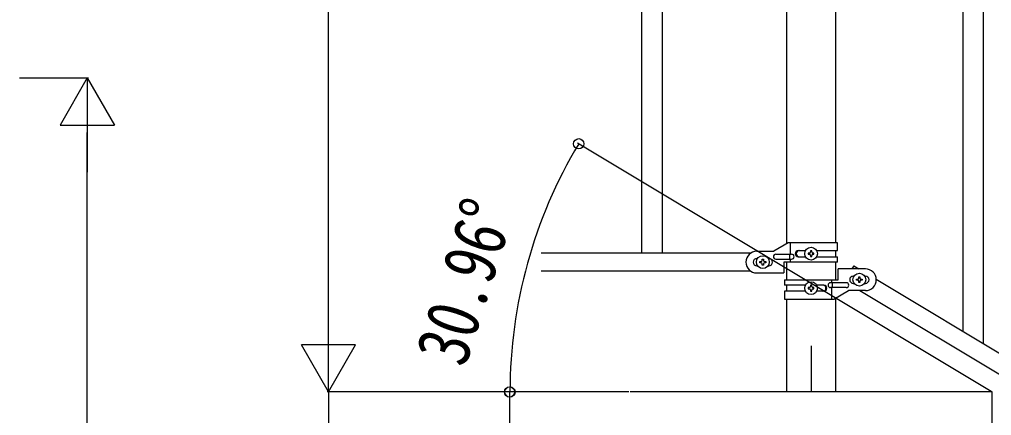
# Model space of a CAD drawing. Units: millimetres, scale not verified. Extents: x -4143 to 4140, y -2900 to 2898.
# Drawn here: x -2000 to -1194, y -1432 to -1104 of the extents above; entities that cross this region are included whole.
import ezdxf
from ezdxf.enums import TextEntityAlignment as Align

# ---------------------------------------------------------------- set-up
doc = ezdxf.new("R2010")
doc.units = ezdxf.units.MM
doc.header["$LTSCALE"] = 10
for name, color, linetype in [('0-2_YKK_12', 2, 'Continuous'), ('0-3_YKK_A1', 4, 'Continuous'), ('0-4_YKK_D', 6, 'Continuous')]:
    doc.layers.add(name, color=color, linetype=linetype)
doc.styles.add('ＭＳ ゴシック', font='')
doc.styles.get('ＭＳ ゴシック').set_extended_font_data('MS Gothic')

msp = doc.modelspace()

# ---------------------------------------------------------------- linework, layer by layer
at = {"layer": '0-2_YKK_12'}
for p in [(-1343.97, -1374.38), (-1343.97, -1382.84)]:
    msp.add_line(p, (-1343.97, -1412.5), dxfattribs=at)
at = {"layer": '0-3_YKK_A1'}
for p, q in [((-1484.47, -637.46), (-1484.47, -1297.46)), ((-1467.47, -637.46), (-1467.47, -1297.46)), ((-1217.97, -1362.29), (-1217.97, -708.94)), ((-1200.97, -1372.49), (-1200.97, -719.13)), ((-1364.22, -1289.76), (-1364.22, -738.73)), ((-1323.72, -738.73), (-1323.72, -1288.96)), ((-1362.85, -1288.96), (-1374.97, -1295.96)), ((-1321.97, -1288.96), (-1362.85, -1288.96)), ((-1360.94, -1298.46), (-1360.94, -1288.96)), ((-1321.97, -1295.46), (-1321.97, -1288.96)), ((-1388.97, -1295.96), (-1374.97, -1295.96)), ((-1354.57, -1295.46), (-1348.65, -1295.46)), ((-1339.3, -1295.46), (-1321.97, -1295.46)), ((-1323.72, -1295.46), (-1323.72, -1300.46)), ((-1393.95, -1297.46), (-1567.83, -1297.46)), ((-1388.34, -1301.96), (-1388.97, -1301.96)), ((-1382.53, -1304.48), (-1381.57, -1304.48)), ((-1378.97, -1301.96), (-1379.6, -1301.96)), ((-1373.17, -1298.46), (-1360.09, -1298.46)), ((-1373.17, -1302.46), (-1360.09, -1302.46)), ((-1366.47, -1304.96), (-1366.47, -1313.96)), ((-1321.97, -1304.96), (-1366.47, -1304.96)), ((-1364.22, -1319.52), (-1364.22, -1304.96)), ((-1361.5, -1302.46), (-1361.5, -1298.46)), ((-1360.94, -1304.96), (-1360.94, -1302.46)), ((-1354.57, -1300.46), (-1348.65, -1300.46)), ((-1345.41, -1297.48), (-1346.37, -1297.48)), ((-1342.53, -1298.44), (-1341.57, -1298.44)), ((-1339.3, -1300.46), (-1321.97, -1300.46)), ((-1323.72, -1304.96), (-1323.72, -1319.52)), ((-1321.97, -1304.96), (-1321.97, -1300.46)), ((-1393.95, -1312.46), (-1567.83, -1312.46)), ((-1388.34, -1307.96), (-1388.97, -1307.96)), ((-1385.41, -1305.44), (-1386.37, -1305.44)), ((-1378.97, -1307.96), (-1379.6, -1307.96)), ((-1321.47, -1319.52), (-1321.47, -1310.52)), ((-1298.97, -1310.52), (-1321.47, -1310.52)), ((-1308.68, -1307.93), (-1310.24, -1310.52)), ((-1308.68, -1307.93), (-1304.35, -1310.52)), ((-1388.97, -1313.96), (-1366.47, -1313.96)), ((-1365.97, -1319.52), (-1365.97, -1324.02)), ((-1365.97, -1319.52), (-1321.47, -1319.52)), ((-1327, -1319.52), (-1327, -1322.02)), ((-1308.97, -1316.52), (-1308.34, -1316.52)), ((-1305.41, -1320), (-1306.37, -1320)), ((-1302.53, -1319.04), (-1301.57, -1319.04)), ((-1299.6, -1316.52), (-1298.97, -1316.52)), ((-1289.98, -1319.09), (-484.4, -1802.37)), ((-1348.65, -1324.02), (-1365.97, -1324.02)), ((-1365.97, -1329.02), (-1365.97, -1335.52)), ((-1348.65, -1329.02), (-1365.97, -1329.02)), ((-1364.22, -1329.02), (-1364.22, -1324.02)), ((-1345.41, -1326.04), (-1346.37, -1326.04)), ((-1342.53, -1327), (-1341.57, -1327)), ((-1333.38, -1324.02), (-1339.3, -1324.02)), ((-1333.38, -1329.02), (-1339.3, -1329.02)), ((-1314.77, -1322.02), (-1327.85, -1322.02)), ((-1314.77, -1326.02), (-1327.85, -1326.02)), ((-1327, -1326.02), (-1327, -1335.52)), ((-1326.45, -1322.02), (-1326.45, -1326.02)), ((-1325.1, -1335.52), (-1312.97, -1328.52)), ((-1298.97, -1328.52), (-1312.97, -1328.52)), ((-1308.97, -1322.52), (-1308.34, -1322.52)), ((-1303.55, -1328.44), (-497.97, -1811.72)), ((-1299.6, -1322.52), (-1298.97, -1322.52)), ((-1365.97, -1335.52), (-1325.1, -1335.52)), ((-1364.22, -1412.5), (-1364.22, -1335.52)), ((-1323.72, -1334.73), (-1323.72, -1412.5))]:
    msp.add_line(p, q, dxfattribs=at)
for points in [[(-1343.49, -1296.52), (-1343.49, -1295.56), (-1344.45, -1295.56), (-1344.45, -1296.52)], [(-1386.37, -1305.44), (-1386.37, -1304.48), (-1385.41, -1304.48)], [(-1384.45, -1303.52), (-1384.45, -1302.56), (-1383.49, -1302.56), (-1383.49, -1303.52)], [(-1381.57, -1304.48), (-1381.57, -1305.44), (-1382.53, -1305.44)], [(-1346.37, -1297.48), (-1346.37, -1298.44), (-1345.41, -1298.44)], [(-1344.45, -1299.4), (-1344.45, -1300.36), (-1343.49, -1300.36), (-1343.49, -1299.4)], [(-1341.57, -1298.44), (-1341.57, -1297.48), (-1342.53, -1297.48)], [(-1383.49, -1306.4), (-1383.49, -1307.36), (-1384.45, -1307.36), (-1384.45, -1306.4)], [(-1306.37, -1320), (-1306.37, -1319.04), (-1305.41, -1319.04)], [(-1304.45, -1318.08), (-1304.45, -1317.12), (-1303.49, -1317.12), (-1303.49, -1318.08)], [(-1303.49, -1320.96), (-1303.49, -1321.92), (-1304.45, -1321.92), (-1304.45, -1320.96)], [(-1301.57, -1319.04), (-1301.57, -1320), (-1302.53, -1320)], [(-1346.37, -1326.04), (-1346.37, -1327), (-1345.41, -1327)], [(-1343.49, -1325.08), (-1343.49, -1324.12), (-1344.45, -1324.12), (-1344.45, -1325.08)], [(-1344.45, -1327.96), (-1344.45, -1328.92), (-1343.49, -1328.92), (-1343.49, -1327.96)], [(-1341.57, -1327), (-1341.57, -1326.04), (-1342.53, -1326.04)], [(-593.97, -1772.5), (-893.97, -1772.5), (-893.97, -1592.5), (-1193.97, -1592.5), (-1193.97, -1412.5), (-1493.97, -1412.5)]]:
    msp.add_lwpolyline(points, dxfattribs=at)
for centre in [(-1343.97, -1297.96), (-1383.97, -1304.96), (-1343.97, -1326.52), (-1303.97, -1319.52)]:
    msp.add_circle(centre, 5.3, dxfattribs=at)
for centre, radius, start, end in [((-1388.97, -1304.96), 9, 90, 270), ((-1354.57, -1297.96), 2.5, 90, 270), ((-1353.82, -1297.96), 2.5, 90, 270), ((-1345.41, -1296.52), 0.96, 270, 0), ((-1342.53, -1296.52), 0.96, 180, 270), ((-1388.97, -1304.96), 3, 90, 270), ((-1385.41, -1303.52), 0.96, 270, 0), ((-1382.53, -1303.52), 0.96, 180, 270), ((-1378.97, -1304.96), 3, 270, 90), ((-1373.17, -1300.46), 2, 90, 270), ((-1360.09, -1300.46), 2, 270, 90), ((-1345.41, -1299.4), 0.96, 0, 90), ((-1342.53, -1299.4), 0.96, 90, 180), ((-1385.41, -1306.4), 0.96, 0, 90), ((-1382.53, -1306.4), 0.96, 90, 180), ((-1298.97, -1319.52), 9, 270, 90), ((-1308.97, -1319.52), 3, 90, 270), ((-1305.41, -1318.08), 0.96, 270, 0), ((-1305.41, -1320.96), 0.96, 0, 90), ((-1302.53, -1318.08), 0.96, 180, 270), ((-1302.53, -1320.96), 0.96, 90, 180), ((-1298.97, -1319.52), 3, 270, 90), ((-1345.41, -1325.08), 0.96, 270, 0), ((-1345.41, -1327.96), 0.96, 0, 90), ((-1342.53, -1325.08), 0.96, 180, 270), ((-1342.53, -1327.96), 0.96, 90, 180), ((-1334.13, -1326.52), 2.5, 270, 90), ((-1333.38, -1326.52), 2.5, 270, 90), ((-1327.85, -1324.02), 2, 90, 270), ((-1314.77, -1324.02), 2, 270, 90)]:
    msp.add_arc(centre, radius, start, end, dxfattribs=at)
at = {"layer": '0-4_YKK_D'}
for p, q in [((-1743.97, -1367.5), (-1743.97, -657.5)), ((-2000.12, -1152.46), (-1942.97, -1152.46)), ((-1943.97, -1152.46), (-1966.47, -1191.43)), ((-1943.97, -1152.46), (-1921.47, -1191.43)), ((-1943.97, -1152.46), (-1943.97, -1230.41)), ((-1966.47, -1191.43), (-1921.47, -1191.43)), ((-1943.97, -1907.46), (-1943.97, -1197.46)), ((-1194.83, -1411.99), (-1537.47, -1206.41)), ((-1743.97, -1412.5), (-1743.97, -1334.56)), ((-1743.97, -1412.5), (-1766.47, -1373.53)), ((-1721.47, -1373.53), (-1766.47, -1373.53)), ((-1743.97, -1412.5), (-1721.47, -1373.53)), ((-1622.81, -1412.5), (-1744.97, -1412.5)), ((-1568.73, -1412.5), (-1744.97, -1412.5)), ((-1743.97, -1412.5), (-1743.97, -1952.5)), ((-1544.97, -1412.5), (-1594.97, -1412.5)), ((-1494.97, -1412.5), (-1594.55, -1412.5)), ((-1593.97, -1412.5), (-1593.97, -1592.5))]:
    msp.add_line(p, q, dxfattribs=at)
for centre in [(-1536.61, -1206.92), (-1593.97, -1412.5), (-1593.55, -1412.5)]:
    msp.add_circle(centre, 4.25, dxfattribs=at)
msp.add_arc((-1193.97, -1412.5), 399.58, 149.03624, 180, dxfattribs=at)

# ---------------------------------------------------------------- texts
at = {"layer": '0-4_YKK_D', "style": 'ＭＳ ゴシック', "width": 0.8}
msp.add_text('30.96°', height=43.99, rotation=72.415, dxfattribs=at).set_placement((-1618.29, -1397.19), align=Align.BOTTOM_LEFT)

doc.saveas('drawing.dxf')
